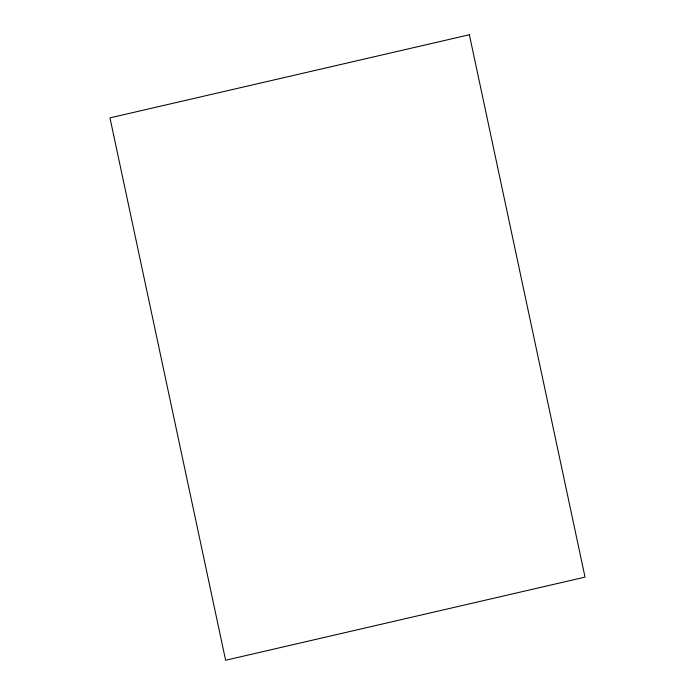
<?xml version="1.0" encoding="UTF-8"?>
<svg xmlns="http://www.w3.org/2000/svg" width="695" height="695" viewBox="0 0 695 695"><rect width="100%" height="100%" fill="white"/><g stroke="black" fill="none" stroke-linecap="round" stroke-linejoin="round"><path stroke-width="1.04" d="M469.377 34.75L109.966 117.872L225.623 660.25L585.034 577.128L469.377 34.75"/></g></svg>
